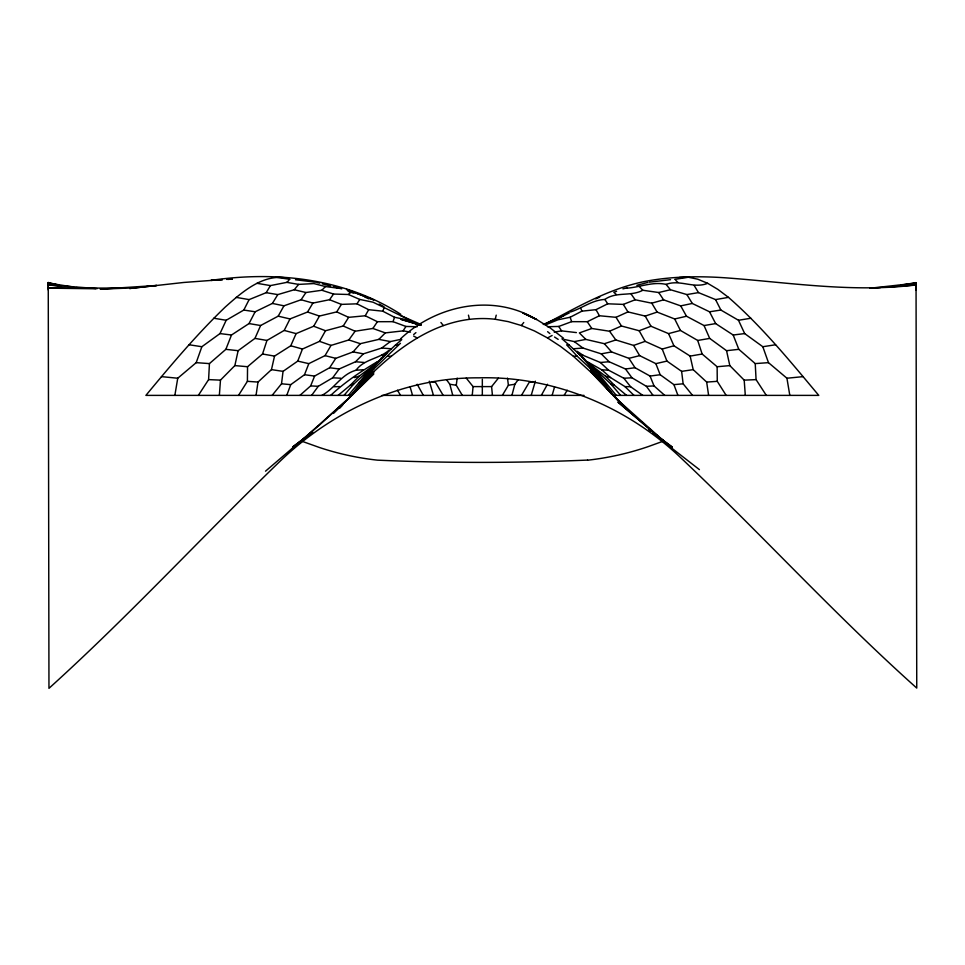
<?xml version="1.0" encoding="UTF-8"?>
<svg xmlns="http://www.w3.org/2000/svg" width="965" height="965" viewBox="0 0 965 965"><rect width="100%" height="100%" fill="white"/><g stroke="black" fill="none" stroke-linecap="round" stroke-linejoin="round"><path stroke-width="1.45" d="M916.05 282.781L916.75 688.069C834.122 614.247 759.576 532.077 679.046 456.143C625.296 405.951 552.8 375.868 478.905 377.834C404.118 377.279 332.237 410.571 279.054 462.211C201.806 536.998 128.815 616.165 48.962 688.335L48.25 282.516L58.358 284.977M482.331 395.385L482.331 379.329M238.5 395.385L247.402 381.32L247.547 366.724L262.528 354.01L266.955 340.44L284.217 330.428L289.983 318.933L307.546 312.009L312.901 303.082L329.535 299.717L341.369 304.385L356.966 303.818L368.678 309.693L382.755 311.188L394.528 317.268L406.772 319.801L418.846 324.759M198.356 395.385L208.597 379.619L209.441 363.6L225.858 349.342L231.491 335.012L249.018 323.565L255.146 311.779L272.383 303.432L277.787 294.602L294.265 289.753L305.929 292.516L321.876 290.26L333.54 294.048L348.389 294.494L359.8 299.44L373.057 302.202L404.89 317.654M219.357 395.385L220.478 380.126L234.857 365.59L238.126 350.693L254.965 338.389L260.622 325.519L278.185 316.17L283.963 305.821L301.092 299.753L312.901 303.082M472.235 395.385L473.067 386.603L466.252 378.099M272.118 395.385L281.527 383.793L283.047 371.356L297.739 361.103L302.443 349.041L319.56 341.357L325.507 330.742L343.226 326.001L355.12 331.224L372.888 328.462L385.3 332.901L403.117 330.862L410.487 332.129M462.332 395.385L456.276 385.24L457.181 378.135M256.051 395.385L257.993 382.068L271.467 369.631L274.53 356.097L290.767 345.784L296.11 333.613L313.697 326.23L319.451 316.05L336.725 311.9L348.642 317.34L365.24 315.772L377.399 321.707L393.02 321.671L405.915 326.447L417.182 326.749M174.858 395.385L177.741 378.232L196.209 362.647L201.854 346.725L219.996 333.576L226.172 320.271L243.807 310.055L249.115 299.608L266.195 292.672L277.787 294.602M350.874 395.385C387.556 354.794 436.53 312.479 495.226 319.27L496.227 315.145M511.908 395.385L514.84 384.275L518.133 379.74M552.125 395.385L554.549 386.965M531.208 395.385L535.358 381.187M393.02 321.671L394.528 317.268M286.738 395.385L290.742 384.649L304.506 374.722L308.812 363.648L325.024 355.639L331.031 345.41L348.835 339.945L360.295 343.685L378.847 339.378L390.379 341.562L401.536 339.21M299.898 395.385L310.658 385.891L314.602 376.06L329.644 367.725L335.772 358.341L353.094 351.911L360.295 343.685M382.755 311.188L384.058 308.016M541.317 395.385L547.469 384.263M365.24 315.772L368.678 309.693M521.474 395.385L529.278 382.2L532.921 381.597M502.343 395.385L508.398 385.24L507.494 378.135M266.195 292.672L270.441 285.592L286.81 282.359L298.571 284.398L313.866 283.577L325.398 286.557L339.632 288.378M564.115 395.385L567.215 390.222M336.725 311.9L341.369 304.385M343.226 326.001L348.642 317.34M403.117 330.862L405.915 326.447M356.966 303.818L359.8 299.44M372.888 328.462L377.399 321.707M301.092 299.753L305.929 292.516M329.535 299.717L333.54 294.048M348.835 339.945L355.12 331.224M311.611 395.385L318.269 386.314L332.696 377.785L339.173 369.004L355.542 361.742L363.407 353.841L381.718 348.027L390.379 341.562M351.079 395.385C366.145 375.313 382.321 355.796 401.705 339.716M495.226 319.27L508.253 321.635L521.353 325.519L523.742 322.491M321.864 395.385C334.879 388.473 341.176 374.324 356.025 370.234C364.058 359.125 378.883 358.968 388.823 350.416M348.377 395.385L368.618 371.055L387.17 352.659M294.265 289.753L298.571 284.398M492.44 395.385L491.595 386.603L498.423 378.099M288.089 278.306C263.554 272.974 242.239 291.949 225.243 307.051C196.691 334.517 171.143 364.903 145.908 395.385L351.996 395.385L374.287 368.594L400.451 343.287M343.998 395.385L353.54 384.287L378.316 361.224M347.75 399.558L373.817 371.911L346.749 400.33L373.817 373.781L333.215 413.418L346.749 400.089L319.668 424.865L265.52 471.185M321.876 290.26L325.398 286.557M342.587 404.926L339.463 408.171L342.587 404.95M338.064 395.385L350.283 385.216L359.185 376.193L371.778 366.712M378.847 339.378L385.3 332.901M330.681 395.385C344.674 382.321 360.729 371.513 377.194 361.803M286.81 282.359L288.909 280.357M346.749 400.089L292.588 448.508M348.389 294.494L350.862 292.286L353.685 293.227M376.109 363.13L372.924 365.856L376.398 363.383M413.671 334.529L415.927 332.635M292.6 448.351L311.43 433.285M400.873 338.51C436.638 305.073 493.272 293.131 536.431 319.512L522.861 312.962L536.431 319.367L550.002 327.798L563.584 338.305M380.705 358.582L382.635 357.134M312.612 432.006L292.6 447.024L312.612 432.199M363.672 381.404L365.144 380.391M366.109 372.599L368.618 371.055M558.59 318.305L569.422 312.829M521.353 325.519L534.477 330.959L547.529 337.943L552.125 335.47M570.544 311.972C582.281 308.221 592.148 300.043 604.862 299.44C616.346 291.273 630.724 296.81 642.799 290.26L658.733 292.528L670.398 289.729L686.887 294.566L698.479 292.612L715.56 299.584L728.466 297.365C762.036 326.616 790.239 361.368 818.766 395.385L612.678 395.385M544.2 324.578C576.563 307.57 608.541 288.704 644.849 281.454C671.664 276.316 699.034 275.942 726.199 277.872C789.382 282.492 852.626 292.865 916.05 284.928L887.836 287.075M545.828 324.759L557.915 319.801L570.146 317.256L581.907 311.164L595.996 309.669L607.709 303.806L623.306 304.397L635.151 299.765L651.785 303.179L663.594 299.838L680.711 305.881L692.291 303.456L709.528 311.792L720.867 310.042L738.49 320.271L744.666 333.576L762.82 346.725L768.466 362.647L786.933 378.232L789.816 395.385M547.493 326.737L558.759 326.447L571.642 321.659L587.275 321.707L599.422 315.748L616.02 317.316L627.95 311.912L645.223 316.086L657.129 312.081L674.692 318.981L686.489 316.231L704.052 325.555L715.656 323.589L733.183 335.012L738.816 349.33L755.233 363.6L768.466 362.647M595.731 298.897L599.735 297.099M729.817 365.602L717.128 366.736L702.146 354.022L690.144 356.097L673.908 345.784L662.219 349.041L645.115 341.369L633.631 345.422L615.839 339.957L604.38 343.709L585.827 339.403L579.374 332.925L591.786 328.486L609.554 331.236L621.436 326.001L639.168 330.742L650.977 326.254L668.564 333.613L680.446 330.452L697.707 340.452L709.709 338.413L726.549 350.693L729.817 365.602L744.196 380.138L745.306 395.385M543.235 324.457L563.548 315.772M662.111 441.584L648.552 446.493A283.819 283.686 0 0 1 587.576 460.209M616.623 291.309L613.812 292.286L616.285 294.482M359.257 382.767L360.898 382.261M350.283 385.216L353.54 384.287M354.131 377.592L359.185 376.193M636.816 285.314L647.78 282.431M626.466 288.185C639.904 287.389 652.485 281.334 666.103 284.385C680.011 279.126 693.739 289.09 707.671 283.312L717.9 289.404L728.466 297.365M622.932 288.873L627.105 287.811M604.38 343.709L611.581 351.911L628.903 358.341L639.65 355.639L655.862 363.648L666.936 361.091L681.628 371.356L693.208 369.643L706.67 382.08L708.612 395.385M372.454 369.04L374.287 368.594M564.525 339.511L574.296 341.586L585.827 339.403M574.296 341.586L582.957 348.039L601.267 353.853L611.581 351.911M554.187 332.117L561.558 330.874L576.394 332.587M649.24 282.178L670.554 279.681M895.255 286.123L898.234 285.616M901.201 285.121L916.038 282.624M738.49 320.271L750.854 318.245M674.716 279.392L688.347 277.232L697.792 279.211L707.671 283.312M896.738 286.207L916.038 283.155L916.062 290.344M762.82 346.725L775.583 344.758M508.398 385.24L514.84 384.275M601.267 353.853L609.12 361.742L625.501 369.004L635.03 367.725L650.06 376.06L660.169 374.722L673.92 384.649L677.937 395.385M733.183 335.012L744.666 333.576M381.477 355.361L384.396 355.024M870.02 288.221L916.038 283.155M726.549 350.693L738.816 349.33M587.564 460.076C517.65 463.043 447.302 463.26 377.399 460.148A280.96 280.839 0 0 1 319.753 447.603L302.781 441.56M786.933 378.232L803.218 376.627M395.481 345.096L398.038 344.843M673.92 384.649L683.136 383.793L692.556 395.385M577.07 351.248L583.198 355.361L600.351 362.49L609.12 361.742M573.391 348.775L582.957 348.039M871.504 288.306L880.406 287.63M706.67 382.08L717.272 381.332L726.163 395.385M356.025 370.234L362.997 369.776M222.372 279.717L210.949 280.393C275.894 270.839 344.65 278.197 400.837 314.337M228.078 279.38L232.36 279.126L226.654 279.38M600.351 362.49L608.638 370.234L623.848 378.244L631.978 377.798L646.405 386.326L653.064 395.385M646.405 386.326L654.017 385.904L664.776 395.385M222.372 279.597L183.833 282.456L129.612 288.499L156.728 285.471L100.239 289.15L123.737 288.258M744.196 380.138L756.077 379.631L766.319 395.385M547.529 337.943L560.508 346.411L573.415 356.302L577.154 356.157L590.387 368.594L611.774 394.299M679.384 277.474L688.347 277.232M334.059 386.736L339.728 386.591M491.595 386.603L473.067 386.603M129.612 288.04L48.262 288.149L95.776 288.776M382.116 395.385L584.042 395.385M587.468 361.803L601.678 369.776L610.543 377.58L624.946 386.591L630.615 386.736L642.811 395.385M387.52 356.157L391.247 356.302M208.597 379.619L220.478 380.126M332.696 377.785L340.814 378.244M310.658 385.891L318.269 386.314M601.678 369.776L608.638 370.234M247.402 381.32L257.993 382.068M295.507 279.753L315.434 282.178M196.209 362.647L209.441 363.6M97.272 288.607L48.25 284.856L61.627 286.509M381.718 348.027L391.271 348.775M355.542 361.742L364.312 362.49M234.857 365.59L247.547 366.724M281.527 383.793L290.742 384.649M616.297 395.385L596.056 371.055L583.958 358.582L569.193 345.084L566.636 344.843L577.154 356.157M161.457 376.627L177.741 378.232M225.858 349.342L238.126 350.693M580.267 355.011L583.198 355.361M219.996 333.576L231.491 335.012M304.506 374.722L314.602 376.06M329.644 367.725L339.173 369.004M271.467 369.631L283.047 371.356M446.542 379.74L449.835 384.275L456.276 385.24M243.807 310.055L255.146 311.779M189.092 344.758L201.854 346.725M276.328 277.232L289.958 279.355M73.509 287.063L48.25 283.059L61.253 286.11M76.476 287.534L79.444 288.004M213.82 318.233L226.172 320.271M431.741 381.597L435.396 382.2L443.2 395.385M249.018 323.565L260.622 325.519M257.004 283.312L270.441 285.592M254.965 338.389L266.955 340.44M236.196 297.377L249.115 299.608M262.528 354.01L274.53 356.097M353.094 351.911L363.407 353.841M272.383 303.432L283.963 305.821M297.739 361.103L308.812 363.648M278.185 316.17L289.983 318.933M590.387 368.594L592.221 369.04L603.764 382.261L613.595 395.385M325.024 355.639L335.772 358.341M333.383 286.738L341.743 288.873M316.882 282.419L319.632 283.143M322.37 283.867L330.609 286.038M284.217 330.428L296.11 333.613M589.627 364.034L605.489 376.193L610.543 377.58M290.767 345.784L302.443 349.041M588.566 363.13L611.122 384.287L614.391 385.216L626.599 395.385M420.837 325.181L400.849 319.294L420.837 325.362M603.764 382.261L605.405 382.767M307.546 312.009L319.451 316.05M348.051 291.309L350.862 292.286M319.56 341.357L331.031 345.41M313.697 326.23L325.507 330.742M400.837 315.639L421.198 324.554M364.939 297.087L368.944 298.885M413.683 336.097L417.133 337.943M379.161 304.035L384.022 306.786M410.764 321.14L406.084 318.305L406.772 319.801M596.056 371.055L598.565 372.599M554.549 337.038L558.18 339.378M573.415 356.302L601.002 381.404M653.365 433.14L672.255 447.097L653.365 432.947M648.637 429.413L651.001 431.174M672.255 448.411L617.926 402.055L672.255 448.532L699.408 469.617M547.613 331.683L549.869 333.576M561.932 338.799L569.193 345.084M672.255 448.532L617.926 400.077L590.761 371.827L617.926 400.33L590.761 370.114L620.025 402.791M577.504 352.659L583.958 358.582M675.765 280.381L677.864 282.371M624.946 386.591L633.993 395.385M605.489 376.193L614.391 385.216M599.518 380.391L613.8 395.385M639.276 286.557L642.799 290.26M611.122 384.287L620.664 395.385M582.028 357.134L592.221 369.04M666.103 284.385L670.398 289.729M623.848 378.244L630.615 386.736M440.921 322.491L443.309 325.519M625.501 369.004L631.978 377.798M609.554 331.236L615.839 339.957M631.134 294.06L635.151 299.765M587.275 321.707L591.786 328.486M658.733 292.528L663.594 299.838M628.903 358.341L635.03 367.725M604.862 299.44L607.709 303.806M558.759 326.447L561.558 330.874M616.02 317.316L621.436 326.001M623.306 304.397L627.95 311.912M686.887 294.566L692.291 303.456M694.233 285.568L698.479 292.612M397.447 390.222L400.559 395.385M651.785 303.179L657.129 312.081M633.631 345.422L639.65 355.639M645.223 316.086L650.977 326.254M595.996 309.669L599.422 315.748M639.168 330.742L645.115 341.369M680.711 305.881L686.489 316.231M417.194 384.275L423.358 395.385M709.528 311.792L715.656 323.589M715.56 299.584L720.867 310.042M674.692 318.981L680.446 330.452M704.052 325.555L709.709 338.413M668.564 333.613L673.908 345.784M580.628 308.016L581.907 311.164M650.06 376.06L654.017 385.904M662.219 349.041L666.936 361.091M655.862 363.648L660.169 374.722M570.146 317.256L571.642 321.659M697.707 340.452L702.146 354.022M429.316 381.187L433.466 395.385M410.125 386.965L412.55 395.385M449.835 384.275L452.766 395.385M468.447 315.145L469.436 319.27M690.144 356.097L693.208 369.643M681.628 371.356L683.136 383.793M755.233 363.6L756.077 379.631M717.128 366.736L717.272 381.332M48.25 282.528L48.274 289.97M373.696 299.85L346.556 289.44L373.696 299.91M631.508 413.442L617.926 400.077L631.508 413.442"/></g></svg>
